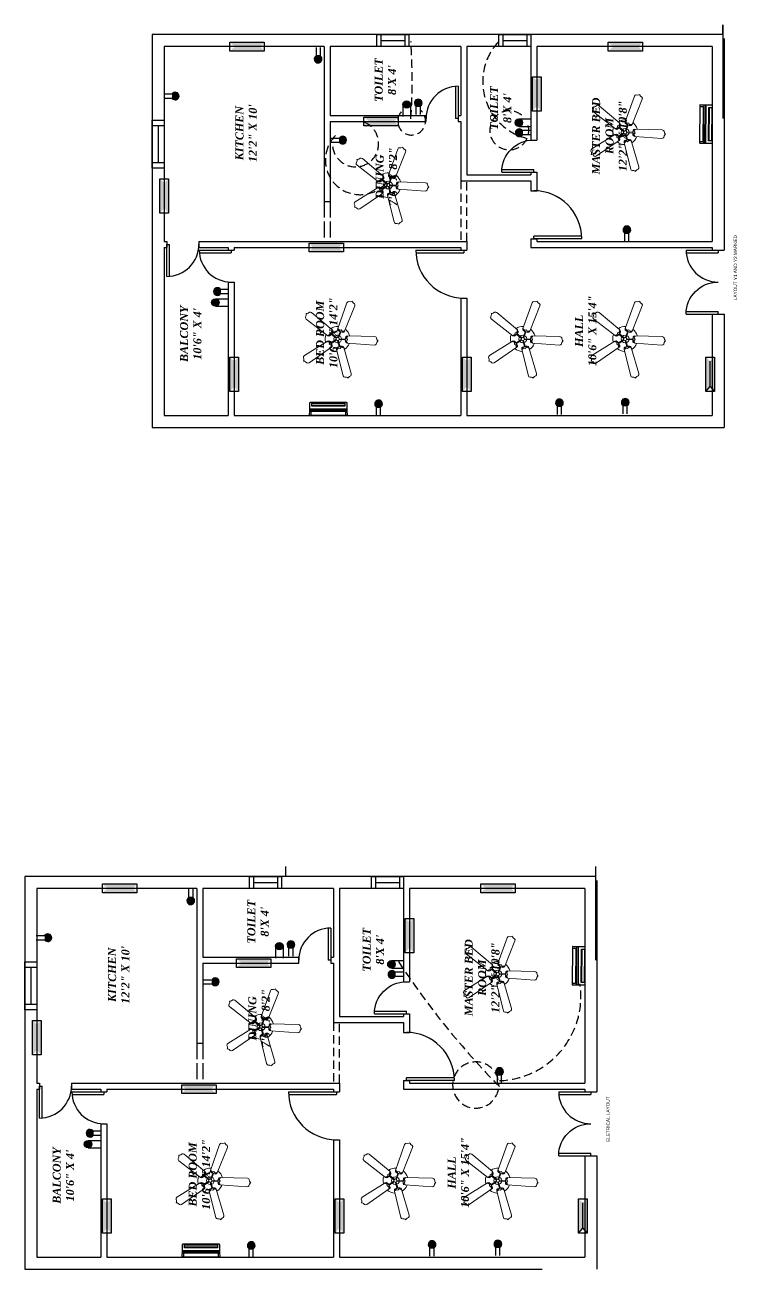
# Model space of a CAD drawing. Header units: millimetres. Extents: x 1844 to 6682, y 1234 to 4565.
# Drawn here: x 4142 to 4677, y 1263 to 2196 of the extents above; entities that cross this region are included whole.
import ezdxf

# ---------------------------------------------------------------- set-up
doc = ezdxf.new("R2010")
doc.units = ezdxf.units.MM
doc.linetypes.add('CURTAIN WALL', pattern=[15, 12, -3])
doc.linetypes.add('ELE_WIRE', pattern=[9.525, 6.35, -3.175])
doc.layers.add('2 DIMENSION', color=7, linetype='Continuous', true_color=0xb50810)
for name, color, linetype in [('5 TEXT', 252, 'Continuous'), ('6 WALL', 252, 'Continuous'), ('CIV_DOOR', 2, 'Continuous'), ('CIV_WINDOW', 3, 'Continuous'), ('Layer2', 50, 'ELE_WIRE')]:
    doc.layers.add(name, color=color, linetype=linetype)
doc.layers.add('www.cadblocksfree.com', color=7, linetype='Continuous', lineweight=9)
doc.styles.add('MUDASSIR', font='ANTQUABI.TTF', dxfattribs={"height": 18})
doc.styles.get("Standard").update_dxf_attribs({"font": 'arial.ttf'})

# ---------------------------------------------------------------- blocks, each defined once
blk = doc.blocks.new('D1')
at = {"layer": 'CIV_DOOR'}
for p, q in [((-2, 0), (-2, -24)), ((0, 0), (0, -24)), ((0, -24), (-2, -24))]:
    blk.add_line(p, q, dxfattribs=at)
blk.add_arc((0, -24), 24, 90, 180, dxfattribs=at)
blk = doc.blocks.new('D2')
at = {"layer": 'CIV_DOOR'}
for p, q in [((-2, 0), (-2, -36)), ((0, 0), (0, -36)), ((0, -36), (-2, -36))]:
    blk.add_line(p, q, dxfattribs=at)
blk.add_arc((0, -36), 36, 90, 180, dxfattribs=at)
blk = doc.blocks.new('W2')
at = {"layer": 'CIV_WINDOW'}
for p, q in [((-4.5, 18), (4.5, 18)), ((-4.5, -18), (-4.5, 18)), ((-4.5, 14), (4.5, 14)), ((0, 14), (0, -14)), ((4.5, 18), (4.5, -18)), ((4.5, -14), (-4.5, -14)), ((4.5, -18), (-4.5, -18))]:
    blk.add_line(p, q, dxfattribs=at)
blk = doc.blocks.new('V1')
at = {"layer": 'CIV_WINDOW'}
for p, q in [((-4.5, 12), (4.5, 12)), ((-4.5, -12), (-4.5, 12)), ((4.5, 12), (4.5, -12)), ((4.5, 9), (-4.5, 9)), ((0, 9), (0, -9)), ((4.5, -9), (-4.5, -9)), ((4.5, -12), (-4.5, -12))]:
    blk.add_line(p, q, dxfattribs=at)
blk = doc.blocks.new('A$C62305F1E')
at = {"layer": 'www.cadblocksfree.com', "linetype": 'ByBlock'}
for p, q in [((424, 1539), (392, 1529)), ((447, 1535), (424, 1539)), ((318, 1471), (310, 1452)), ((310, 1452), (319, 1424)), ((339, 1494), (318, 1471)), ((319, 1424), (636, 960)), ((350, 1518), (339, 1494)), ((351, 1535), (350, 1518)), ((370, 1529), (351, 1535)), ((392, 1529), (370, 1529)), ((464, 1520), (447, 1535)), ((760, 1046), (464, 1520)), ((1217, 1480), (874, 1036)), ((993, 944), (1353, 1372)), ((1240, 1498), (1217, 1480)), ((1261, 1496), (1240, 1498)), ((1290, 1483), (1261, 1496)), ((1315, 1480), (1290, 1483)), ((1332, 1484), (1315, 1480)), ((1332, 1465), (1332, 1484)), ((1339, 1444), (1332, 1465)), ((1359, 1416), (1339, 1444)), ((1353, 1372), (1362, 1393)), ((1362, 1393), (1359, 1416)), ((746, 1025), (738, 1008)), ((749, 1040), (746, 1025)), ((754, 1038), (749, 1040)), ((760, 1022), (754, 1038)), ((768, 1016), (760, 1046)), ((874, 1036), (865, 1013)), ((882, 1031), (874, 1017)), ((887, 1030), (882, 1031)), ((888, 1016), (887, 1030)), ((591, 855), (49, 720)), ((622, 854), (591, 855)), ((597, 847), (594, 843)), ((594, 843), (606, 836)), ((614, 848), (597, 847)), ((606, 836), (620, 823)), ((620, 806), (610, 783)), ((610, 783), (628, 768)), ((629, 835), (614, 848)), ((620, 823), (620, 806)), ((637, 838), (622, 854)), ((647, 801), (629, 835)), ((636, 960), (655, 945)), ((652, 802), (637, 838)), ((645, 971), (643, 967)), ((643, 967), (654, 954)), ((659, 968), (645, 971)), ((650, 802), (647, 801)), ((651, 785), (654, 786)), ((652, 744), (651, 785)), ((769, 835), (652, 802)), ((654, 954), (672, 954)), ((655, 945), (674, 945)), ((656, 787), (775, 818)), ((661, 742), (656, 787)), ((678, 971), (659, 968)), ((672, 954), (712, 968)), ((674, 945), (715, 963)), ((689, 984), (678, 971)), ((697, 1006), (689, 984)), ((722, 1003), (697, 1006)), ((712, 968), (713, 964)), ((715, 963), (781, 859)), ((738, 1008), (722, 1003)), ((726, 976), (753, 1004)), ((727, 974), (726, 976)), ((728, 972), (758, 997)), ((796, 870), (728, 972)), ((753, 1004), (760, 1022)), ((758, 997), (768, 1016)), ((775, 818), (769, 835)), ((781, 859), (796, 870)), ((795, 799), (789, 677)), ((813, 799), (795, 799)), ((806, 676), (813, 799)), ((900, 961), (823, 866)), ((823, 866), (837, 856)), ((837, 856), (913, 951)), ((842, 829), (837, 812)), ((837, 812), (951, 769)), ((957, 785), (842, 829)), ((865, 1013), (871, 995)), ((871, 995), (900, 961)), ((874, 1017), (879, 999)), ((879, 999), (904, 966)), ((897, 999), (888, 1016)), ((913, 993), (897, 999)), ((904, 966), (902, 963)), ((936, 992), (913, 993)), ((913, 951), (946, 931)), ((915, 953), (917, 955)), ((917, 955), (951, 938)), ((941, 967), (936, 992)), ((951, 953), (941, 967)), ((951, 769), (942, 732)), ((946, 931), (968, 927)), ((970, 951), (951, 953)), ((951, 938), (971, 937)), ((979, 823), (957, 785)), ((962, 782), (959, 784)), ((986, 816), (962, 782)), ((968, 927), (993, 944)), ((984, 953), (970, 951)), ((971, 937), (984, 947)), ((995, 834), (979, 823)), ((984, 947), (984, 953)), ((1001, 827), (986, 816)), ((991, 799), (1005, 813)), ((991, 783), (991, 799)), ((997, 760), (991, 783)), ((1019, 833), (995, 834)), ((1018, 824), (1001, 827)), ((1005, 813), (1018, 819)), ((1018, 819), (1018, 824)), ((1548, 644), (1019, 833)), ((11, 633), (0, 618)), ((0, 618), (16, 611)), ((18, 654), (11, 633)), ((16, 611), (35, 593)), ((29, 708), (18, 688)), ((18, 688), (18, 654)), ((49, 720), (29, 708)), ((35, 593), (50, 566)), ((50, 566), (66, 553)), ((66, 553), (95, 553)), ((95, 553), (634, 710)), ((634, 735), (627, 723)), ((627, 723), (630, 719)), ((628, 768), (637, 754)), ((630, 719), (645, 726)), ((637, 754), (634, 735)), ((634, 710), (654, 724)), ((645, 726), (652, 744)), ((654, 724), (661, 742)), ((721, 636), (681, 79)), ((731, 664), (721, 636)), ((734, 655), (729, 639)), ((729, 639), (733, 634)), ((751, 674), (731, 664)), ((733, 634), (743, 644)), ((751, 665), (734, 655)), ((743, 644), (760, 653)), ((789, 677), (751, 674)), ((789, 672), (751, 665)), ((760, 653), (776, 648)), ((776, 648), (795, 631)), ((789, 675), (789, 672)), ((795, 631), (814, 644)), ((805, 671), (806, 674)), ((845, 659), (805, 671)), ((850, 667), (806, 676)), ((814, 644), (830, 648)), ((830, 648), (848, 640)), ((860, 647), (845, 659)), ((848, 640), (858, 629)), ((865, 655), (850, 667)), ((855, 70), (871, 632)), ((858, 629), (862, 631)), ((862, 631), (860, 647)), ((871, 632), (865, 655)), ((942, 732), (945, 710)), ((945, 710), (969, 691)), ((956, 767), (950, 729)), ((950, 729), (955, 710)), ((953, 768), (956, 767)), ((955, 710), (969, 700)), ((965, 734), (974, 748)), ((968, 715), (965, 734)), ((974, 702), (968, 715)), ((969, 700), (974, 702)), ((969, 691), (1487, 481)), ((974, 748), (997, 760)), ((1531, 489), (1551, 516)), ((1572, 627), (1548, 644)), ((1551, 516), (1569, 529)), ((1569, 529), (1587, 535)), ((1576, 607), (1572, 627)), ((1573, 576), (1576, 607)), ((1578, 550), (1573, 576)), ((1587, 535), (1578, 550)), ((1487, 481), (1510, 479)), ((1510, 479), (1531, 489)), ((681, 79), (686, 56)), ((686, 56), (702, 39)), ((702, 39), (734, 28)), ((734, 28), (752, 15)), ((752, 15), (764, 0)), ((764, 0), (775, 13)), ((775, 13), (798, 25)), ((798, 25), (828, 32)), ((828, 32), (846, 43)), ((846, 43), (855, 70))]:
    blk.add_line(p, q, dxfattribs=at)
for radius in [80, 32]:
    blk.add_circle((807, 834), radius, dxfattribs=at)
for start, end in [(69.8249, 103.765), (141.8249, 175.765), (357.8249, 31.765), (213.8249, 247.765), (285.8249, 319.765)]:
    blk.add_arc((807, 834), 256, start, end, dxfattribs=at)

msp = doc.modelspace()

# ---------------------------------------------------------------- hatches: boundary and pattern name
at = {"true_color": 0xf8d731}
h = msp.add_hatch(color=40, dxfattribs=at)
h.dxf.hatch_style = 1
h.paths.add_polyline_path([(4321.76, 2182.7), (4296.04, 2182.7), (4299.79, 2179.45), (4318.86, 2179.45)])
h.paths.add_polyline_path([(4318.86, 2179.45), (4299.79, 2179.45), (4296.04, 2176.19), (4321.76, 2176.19)])
h = msp.add_hatch(color=40, dxfattribs=at)
h.dxf.hatch_style = 1
h.paths.add_polyline_path([(4605.55, 2182.7), (4579.83, 2182.7), (4583.58, 2179.45), (4602.66, 2179.45)])
h.paths.add_polyline_path([(4602.66, 2179.45), (4583.58, 2179.45), (4579.83, 2176.19), (4605.55, 2176.19)])
at = {"true_color": 0x991b1e}
h = msp.add_hatch(color=244, dxfattribs=at)
h.dxf.hatch_style = 1
h.paths.add_polyline_path([(4363.78, 2172.55), (4360.65, 2172.55, 3.400003)])
at = {"true_color": 0xf8d731}
h = msp.add_hatch(color=40, dxfattribs=at)
h.dxf.hatch_style = 1
h.paths.add_polyline_path([(4523.01, 2156.88), (4523.01, 2131.16), (4526.26, 2134.91), (4526.26, 2153.98)])
h.paths.add_polyline_path([(4526.26, 2153.98), (4526.26, 2134.91), (4529.52, 2131.16), (4529.52, 2156.88)])
at = {"true_color": 0x991b1e}
h = msp.add_hatch(color=244, dxfattribs=at)
h.dxf.hatch_style = 1
h.paths.add_polyline_path([(4252.6, 2143.98), (4252.6, 2140.86, 3.400003)])
at = {"true_color": 0xf8d731}
h = msp.add_hatch(color=40, dxfattribs=at)
h.dxf.hatch_style = 1
h.paths.add_polyline_path([(4425.88, 2136.13, 1), (4431.44, 2136.13, 1)])
at = {"true_color": 0x991b1e}
h = msp.add_hatch(color=244, dxfattribs=at)
h.dxf.hatch_style = 1
h.paths.add_polyline_path([(4438.94, 2134.76, 3.400003), (4435.82, 2134.76)])
at = {"true_color": 0xf8d731}
h = msp.add_hatch(color=40, dxfattribs=at)
h.dxf.hatch_style = 1
h.paths.add_polyline_path([(4422.3, 2126.7), (4396.58, 2126.7), (4400.33, 2123.45), (4419.41, 2123.45)])
h.paths.add_polyline_path([(4419.41, 2123.45), (4400.33, 2123.45), (4396.58, 2120.19), (4422.3, 2120.19)])
h = msp.add_hatch(color=40, dxfattribs=at)
h.dxf.hatch_style = 1
h.paths.add_polyline_path([(4515.54, 2122.44, 1), (4509.97, 2122.44, 1)])
at = {"true_color": 0x991b1e}
h = msp.add_hatch(color=244, dxfattribs=at)
h.dxf.hatch_style = 1
h.paths.add_polyline_path([(4515.57, 2113.35), (4515.57, 2116.47, 3.400003)])
h = msp.add_hatch(color=244, dxfattribs=at)
h.dxf.hatch_style = 1
h.paths.add_polyline_path([(4378.22, 2110.96), (4378.22, 2107.84, 3.400003)])
at = {"true_color": 0xf8d731}
h = msp.add_hatch(color=40, dxfattribs=at)
h.dxf.hatch_style = 1
h.paths.add_polyline_path([(4243.51, 2080.24), (4243.51, 2054.52), (4246.76, 2058.26), (4246.76, 2077.34)])
h.paths.add_polyline_path([(4246.76, 2077.34), (4246.76, 2058.26), (4250.02, 2054.52), (4250.02, 2080.24)])
at = {"true_color": 0x991b1e}
h = msp.add_hatch(color=244, dxfattribs=at)
h.dxf.hatch_style = 1
h.paths.add_polyline_path([(4595.44, 2039.61, 3.400003), (4592.32, 2039.61)])
at = {"true_color": 0xf8d731}
h = msp.add_hatch(color=40, dxfattribs=at)
h.dxf.hatch_style = 1
h.paths.add_polyline_path([(4355.53, 2025.62), (4381.25, 2025.62), (4377.51, 2028.88), (4358.43, 2028.88)])
h.paths.add_polyline_path([(4358.43, 2028.88), (4377.51, 2028.88), (4381.25, 2032.14), (4355.53, 2032.14)])
at = {"true_color": 0x991b1e}
h = msp.add_hatch(color=244, dxfattribs=at)
h.dxf.hatch_style = 1
h.paths.add_polyline_path([(4289.05, 1997.36, 3.400003), (4289.05, 1994.24)])
at = {"true_color": 0xf8d731}
h = msp.add_hatch(color=40, dxfattribs=at)
h.dxf.hatch_style = 1
h.paths.add_polyline_path([(4287.91, 1987.65, 1), (4282.34, 1987.65, 1)])
h = msp.add_hatch(color=40, dxfattribs=at)
h.dxf.hatch_style = 1
h.paths.add_polyline_path([(4296.01, 1946.59), (4296.01, 1920.87), (4299.26, 1924.61), (4299.26, 1943.69)])
h.paths.add_polyline_path([(4299.26, 1943.69), (4299.26, 1924.61), (4302.52, 1920.87), (4302.52, 1946.59)])
h = msp.add_hatch(color=40, dxfattribs=at)
h.dxf.hatch_style = 1
h.paths.add_polyline_path([(4470.51, 1946.59), (4470.51, 1920.87), (4473.76, 1924.61), (4473.76, 1943.69)])
h.paths.add_polyline_path([(4473.76, 1943.69), (4473.76, 1924.61), (4477.02, 1920.87), (4477.02, 1946.59)])
h = msp.add_hatch(color=40, dxfattribs=at)
h.dxf.hatch_style = 1
h.paths.add_polyline_path([(4653.08, 1946.59), (4653.08, 1920.87), (4656.34, 1924.61), (4656.34, 1943.69)])
h.paths.add_polyline_path([(4656.34, 1943.69), (4656.34, 1924.61), (4659.6, 1920.87), (4659.6, 1946.59)])
at = {"true_color": 0x991b1e}
h = msp.add_hatch(color=244, dxfattribs=at)
h.dxf.hatch_style = 1
h.paths.add_polyline_path([(4409.15, 1909.19, 3.400003), (4406.03, 1909.19)])
h = msp.add_hatch(color=244, dxfattribs=at)
h.dxf.hatch_style = 1
h.paths.add_polyline_path([(4544.83, 1909.9, 3.400003), (4541.71, 1909.9)])
h = msp.add_hatch(color=244, dxfattribs=at)
h.dxf.hatch_style = 1
h.paths.add_polyline_path([(4594.21, 1910.32, 3.400003), (4591.09, 1910.32)])
at = {"true_color": 0xf8d731}
h = msp.add_hatch(color=40, dxfattribs=at)
h.dxf.hatch_style = 1
h.paths.add_polyline_path([(4226.21, 1551.63), (4200.49, 1551.63), (4204.23, 1548.37), (4223.31, 1548.37)])
h.paths.add_polyline_path([(4223.31, 1548.37), (4204.23, 1548.37), (4200.49, 1545.12), (4226.21, 1545.12)])
h = msp.add_hatch(color=40, dxfattribs=at)
h.dxf.hatch_style = 1
h.paths.add_polyline_path([(4510, 1551.63), (4484.28, 1551.63), (4488.02, 1548.37), (4507.1, 1548.37)])
h.paths.add_polyline_path([(4507.1, 1548.37), (4488.02, 1548.37), (4484.28, 1545.12), (4510, 1545.12)])
at = {"true_color": 0x991b1e}
h = msp.add_hatch(color=244, dxfattribs=at)
h.dxf.hatch_style = 1
h.paths.add_polyline_path([(4268.22, 1541.48), (4265.1, 1541.48, 3.400003)])
at = {"true_color": 0xf8d731}
h = msp.add_hatch(color=40, dxfattribs=at)
h.dxf.hatch_style = 1
h.paths.add_polyline_path([(4427.45, 1525.81), (4427.45, 1500.09), (4430.71, 1503.83), (4430.71, 1522.91)])
h.paths.add_polyline_path([(4430.71, 1522.91), (4430.71, 1503.83), (4433.97, 1500.09), (4433.97, 1525.81)])
at = {"true_color": 0x991b1e}
h = msp.add_hatch(color=244, dxfattribs=at)
h.dxf.hatch_style = 1
h.paths.add_polyline_path([(4157.04, 1512.91), (4157.04, 1509.79, 3.400003)])
at = {"true_color": 0xf8d731}
h = msp.add_hatch(color=40, dxfattribs=at)
h.dxf.hatch_style = 1
h.paths.add_polyline_path([(4330.32, 1505.06, 1), (4335.89, 1505.06, 1)])
at = {"true_color": 0x991b1e}
h = msp.add_hatch(color=244, dxfattribs=at)
h.dxf.hatch_style = 1
h.paths.add_polyline_path([(4340.27, 1503.68), (4343.39, 1503.68, 3.400003)])
at = {"true_color": 0xf8d731}
h = msp.add_hatch(color=40, dxfattribs=at)
h.dxf.hatch_style = 1
h.paths.add_polyline_path([(4326.75, 1495.63), (4301.03, 1495.63), (4304.77, 1492.37), (4323.85, 1492.37)])
h.paths.add_polyline_path([(4323.85, 1492.37), (4304.77, 1492.37), (4301.03, 1489.12), (4326.75, 1489.12)])
h = msp.add_hatch(color=40, dxfattribs=at)
h.dxf.hatch_style = 1
h.paths.add_polyline_path([(4419.99, 1491.37, 1), (4414.42, 1491.37, 1)])
at = {"true_color": 0x991b1e}
h = msp.add_hatch(color=244, dxfattribs=at)
h.dxf.hatch_style = 1
h.paths.add_polyline_path([(4420.02, 1482.28), (4420.02, 1485.4, 3.400003)])
h = msp.add_hatch(color=244, dxfattribs=at)
h.dxf.hatch_style = 1
h.paths.add_polyline_path([(4282.67, 1479.89), (4282.67, 1476.77, 3.400003)])
at = {"true_color": 0xf8d731}
h = msp.add_hatch(color=40, dxfattribs=at)
h.dxf.hatch_style = 1
h.paths.add_polyline_path([(4147.95, 1449.17), (4147.95, 1423.45), (4151.21, 1427.19), (4151.21, 1446.27)])
h.paths.add_polyline_path([(4151.21, 1446.27), (4151.21, 1427.19), (4154.47, 1423.45), (4154.47, 1449.17)])
at = {"true_color": 0x991b1e}
h = msp.add_hatch(color=244, dxfattribs=at)
h.dxf.hatch_style = 1
h.paths.add_polyline_path([(4496.77, 1408.54), (4499.89, 1408.54, 3.400003)])
at = {"true_color": 0xf8d731}
h = msp.add_hatch(color=40, dxfattribs=at)
h.dxf.hatch_style = 1
h.paths.add_polyline_path([(4259.98, 1394.55), (4285.7, 1394.55), (4281.95, 1397.81), (4262.87, 1397.81)])
h.paths.add_polyline_path([(4262.87, 1397.81), (4281.95, 1397.81), (4285.7, 1401.06), (4259.98, 1401.06)])
at = {"true_color": 0x991b1e}
h = msp.add_hatch(color=244, dxfattribs=at)
h.dxf.hatch_style = 1
h.paths.add_polyline_path([(4193.5, 1363.17), (4193.5, 1366.29, 3.400003)])
at = {"true_color": 0xf8d731}
h = msp.add_hatch(color=40, dxfattribs=at)
h.dxf.hatch_style = 1
h.paths.add_polyline_path([(4192.36, 1356.58, 1), (4186.79, 1356.58, 1)])
h = msp.add_hatch(color=40, dxfattribs=at)
h.dxf.hatch_style = 1
h.paths.add_polyline_path([(4200.45, 1315.52), (4200.45, 1289.8), (4203.71, 1293.54), (4203.71, 1312.62)])
h.paths.add_polyline_path([(4203.71, 1312.62), (4203.71, 1293.54), (4206.97, 1289.8), (4206.97, 1315.52)])
h = msp.add_hatch(color=40, dxfattribs=at)
h.dxf.hatch_style = 1
h.paths.add_polyline_path([(4374.95, 1315.52), (4374.95, 1289.8), (4378.21, 1293.54), (4378.21, 1312.62)])
h.paths.add_polyline_path([(4378.21, 1312.62), (4378.21, 1293.54), (4381.47, 1289.8), (4381.47, 1315.52)])
h = msp.add_hatch(color=40, dxfattribs=at)
h.dxf.hatch_style = 1
h.paths.add_polyline_path([(4557.53, 1315.52), (4557.53, 1289.8), (4560.79, 1293.54), (4560.79, 1312.62)])
h.paths.add_polyline_path([(4560.79, 1312.62), (4560.79, 1293.54), (4564.05, 1289.8), (4564.05, 1315.52)])
at = {"true_color": 0x991b1e}
h = msp.add_hatch(color=244, dxfattribs=at)
h.dxf.hatch_style = 1
h.paths.add_polyline_path([(4310.48, 1278.12), (4313.6, 1278.12, 3.400003)])
h = msp.add_hatch(color=244, dxfattribs=at)
h.dxf.hatch_style = 1
h.paths.add_polyline_path([(4446.16, 1278.83), (4449.28, 1278.83, 3.400003)])
h = msp.add_hatch(color=244, dxfattribs=at)
h.dxf.hatch_style = 1
h.paths.add_polyline_path([(4495.53, 1279.24), (4498.65, 1279.24, 3.400003)])

# ---------------------------------------------------------------- linework, layer by layer
for p, q in [((4665.94, 2188.45), (4665.94, 2195.77)), ((4665.94, 2195.77), (4665.94, 2125.5)), ((4360.65, 2178.8), (4360.65, 2172.55)), ((4363.78, 2178.8), (4363.78, 2172.55)), ((4360.65, 2172.55), (4360.65, 2172.55)), ((4363.78, 2172.55), (4360.65, 2172.55)), ((4363.78, 2172.55), (4363.78, 2172.55)), ((4246.35, 2143.98), (4252.6, 2143.98)), ((4246.35, 2140.86), (4252.6, 2140.86)), ((4249.43, 2143.98), (4249.43, 2143.98)), ((4249.43, 2140.86), (4249.43, 2140.86)), ((4425.88, 2136.13), (4425.88, 2127.03)), ((4431.44, 2136.13), (4431.44, 2127.03)), ((4435.82, 2128.51), (4435.82, 2134.76)), ((4435.82, 2134.76), (4435.82, 2134.76)), ((4435.82, 2134.76), (4438.94, 2134.76)), ((4438.94, 2128.51), (4438.94, 2134.76)), ((4438.94, 2134.76), (4438.94, 2134.76)), ((4512.75, 2125.23), (4521.86, 2125.23)), ((4512.75, 2119.66), (4521.86, 2119.66)), ((4371.98, 2110.96), (4378.22, 2110.96)), ((4378.22, 2110.96), (4378.22, 2110.96)), ((4378.22, 2110.96), (4378.22, 2107.84)), ((4521.82, 2116.47), (4515.57, 2116.47)), ((4515.57, 2116.47), (4515.57, 2116.47)), ((4515.57, 2113.35), (4515.57, 2116.47)), ((4521.82, 2113.35), (4515.57, 2113.35)), ((4515.57, 2113.35), (4515.57, 2113.35)), ((4371.98, 2107.84), (4378.22, 2107.84)), ((4378.22, 2107.84), (4378.22, 2107.84)), ((4592.32, 2033.36), (4592.32, 2039.61)), ((4592.32, 2039.61), (4592.32, 2039.61)), ((4592.32, 2039.61), (4595.44, 2039.61)), ((4595.44, 2033.36), (4595.44, 2039.61)), ((4595.44, 2039.61), (4595.44, 2039.61)), ((4295.3, 1997.36), (4289.05, 1997.36)), ((4289.05, 1997.36), (4289.05, 1997.36)), ((4289.05, 1994.24), (4289.05, 1997.36)), ((4285.13, 1990.43), (4294.23, 1990.43)), ((4295.3, 1994.24), (4289.05, 1994.24)), ((4289.05, 1994.24), (4289.05, 1994.24)), ((4285.13, 1984.86), (4294.23, 1984.86)), ((4656.34, 1924.61), (4656.34, 1943.69)), ((4653.08, 1920.87), (4656.34, 1924.61)), ((4656.34, 1924.61), (4659.6, 1920.87)), ((4406.03, 1902.95), (4406.03, 1909.19)), ((4406.03, 1909.19), (4406.03, 1909.19)), ((4406.03, 1909.19), (4409.15, 1909.19)), ((4409.15, 1902.95), (4409.15, 1909.19)), ((4409.15, 1909.19), (4409.15, 1909.19)), ((4541.71, 1903.66), (4541.71, 1909.9)), ((4541.71, 1909.9), (4541.71, 1909.9)), ((4541.71, 1909.9), (4544.83, 1909.9)), ((4544.83, 1903.66), (4544.83, 1909.9)), ((4544.83, 1909.9), (4544.83, 1909.9)), ((4591.09, 1904.07), (4591.09, 1910.32)), ((4591.09, 1910.32), (4591.09, 1910.32)), ((4591.09, 1910.32), (4594.21, 1910.32)), ((4594.21, 1904.07), (4594.21, 1910.32)), ((4594.21, 1910.32), (4594.21, 1910.32)), ((4338.12, 1557.37), (4338.12, 1564.7)), ((4570.39, 1564.7), (4570.39, 1494.43)), ((4265.1, 1547.73), (4265.1, 1541.48)), ((4265.1, 1541.48), (4265.1, 1541.48)), ((4268.22, 1541.48), (4265.1, 1541.48)), ((4268.22, 1547.73), (4268.22, 1541.48)), ((4268.22, 1541.48), (4268.22, 1541.48)), ((4150.8, 1512.91), (4157.04, 1512.91)), ((4153.88, 1512.91), (4153.88, 1512.91)), ((4150.8, 1509.79), (4157.04, 1509.79)), ((4153.88, 1509.79), (4153.88, 1509.79)), ((4330.32, 1505.06), (4330.32, 1495.95)), ((4335.89, 1505.06), (4335.89, 1495.95)), ((4340.27, 1497.44), (4340.27, 1503.68)), ((4340.27, 1503.68), (4340.27, 1503.68)), ((4340.27, 1503.68), (4343.39, 1503.68)), ((4343.39, 1497.44), (4343.39, 1503.68)), ((4343.39, 1503.68), (4343.39, 1503.68)), ((4417.2, 1494.15), (4426.31, 1494.15)), ((4417.2, 1488.59), (4426.31, 1488.59)), ((4426.26, 1485.4), (4420.02, 1485.4)), ((4420.02, 1485.4), (4420.02, 1485.4)), ((4420.02, 1482.28), (4420.02, 1485.4)), ((4276.43, 1479.89), (4282.67, 1479.89)), ((4276.43, 1476.77), (4282.67, 1476.77)), ((4282.67, 1479.89), (4282.67, 1479.89)), ((4282.67, 1479.89), (4282.67, 1476.77)), ((4282.67, 1476.77), (4282.67, 1476.77)), ((4426.26, 1482.28), (4420.02, 1482.28)), ((4420.02, 1482.28), (4420.02, 1482.28)), ((4496.77, 1402.29), (4496.77, 1408.54)), ((4496.77, 1408.54), (4496.77, 1408.54)), ((4496.77, 1408.54), (4499.89, 1408.54)), ((4499.89, 1402.29), (4499.89, 1408.54)), ((4499.89, 1408.54), (4499.89, 1408.54)), ((4199.75, 1366.29), (4193.5, 1366.29)), ((4193.5, 1366.29), (4193.5, 1366.29)), ((4193.5, 1363.17), (4193.5, 1366.29)), ((4199.75, 1363.17), (4193.5, 1363.17)), ((4193.5, 1363.17), (4193.5, 1363.17)), ((4189.58, 1359.36), (4198.68, 1359.36)), ((4189.58, 1353.79), (4198.68, 1353.79)), ((4560.79, 1293.54), (4560.79, 1312.62)), ((4557.53, 1289.8), (4560.79, 1293.54)), ((4560.79, 1293.54), (4564.05, 1289.8)), ((4310.48, 1271.87), (4310.48, 1278.12)), ((4310.48, 1278.12), (4310.48, 1278.12)), ((4310.48, 1278.12), (4313.6, 1278.12)), ((4313.6, 1271.87), (4313.6, 1278.12)), ((4313.6, 1278.12), (4313.6, 1278.12)), ((4446.16, 1272.59), (4446.16, 1278.83)), ((4446.16, 1278.83), (4446.16, 1278.83)), ((4446.16, 1278.83), (4449.28, 1278.83)), ((4449.28, 1272.59), (4449.28, 1278.83)), ((4449.28, 1278.83), (4449.28, 1278.83)), ((4495.53, 1273), (4495.53, 1279.24)), ((4495.53, 1279.24), (4495.53, 1279.24)), ((4495.53, 1279.24), (4498.65, 1279.24)), ((4498.65, 1273), (4498.65, 1279.24)), ((4498.65, 1279.24), (4498.65, 1279.24))]:
    msp.add_line(p, q)
for points in [[(4296.04, 2182.7), (4321.76, 2182.7), (4321.76, 2176.19), (4296.04, 2176.19)], [(4579.83, 2182.7), (4605.55, 2182.7), (4605.55, 2176.19), (4579.83, 2176.19)], [(4523.01, 2131.16), (4523.01, 2156.88), (4529.52, 2156.88), (4529.52, 2131.16)], [(4396.58, 2126.7), (4422.3, 2126.7), (4422.3, 2120.19), (4396.58, 2120.19)], [(4243.51, 2054.52), (4243.51, 2080.24), (4250.02, 2080.24), (4250.02, 2054.52)], [(4381.25, 2025.62), (4355.53, 2025.62), (4355.53, 2032.14), (4381.25, 2032.14)], [(4296.01, 1920.87), (4296.01, 1946.59), (4302.52, 1946.59), (4302.52, 1920.87)], [(4470.51, 1920.87), (4470.51, 1946.59), (4477.02, 1946.59), (4477.02, 1920.87)], [(4653.08, 1920.87), (4653.08, 1946.59), (4659.6, 1946.59), (4659.6, 1920.87)], [(4200.49, 1551.63), (4226.21, 1551.63), (4226.21, 1545.12), (4200.49, 1545.12)], [(4484.28, 1551.63), (4510, 1551.63), (4510, 1545.12), (4484.28, 1545.12)], [(4427.45, 1500.09), (4427.45, 1525.81), (4433.97, 1525.81), (4433.97, 1500.09)], [(4301.03, 1495.63), (4326.75, 1495.63), (4326.75, 1489.12), (4301.03, 1489.12)], [(4147.95, 1423.45), (4147.95, 1449.17), (4154.47, 1449.17), (4154.47, 1423.45)], [(4285.7, 1394.55), (4259.98, 1394.55), (4259.98, 1401.06), (4285.7, 1401.06)], [(4200.45, 1289.8), (4200.45, 1315.52), (4206.97, 1315.52), (4206.97, 1289.8)], [(4374.95, 1289.8), (4374.95, 1315.52), (4381.47, 1315.52), (4381.47, 1289.8)], [(4557.53, 1289.8), (4557.53, 1315.52), (4564.05, 1315.52), (4564.05, 1289.8)]]:
    msp.add_lwpolyline(points, close=True)
for centre in [(4428.66, 2136.13), (4512.75, 2122.44), (4285.13, 1987.65), (4333.11, 1505.06), (4417.2, 1491.37), (4189.58, 1356.58)]:
    msp.add_circle(centre, 2.78)
for centre, start, end in [((4362.21, 2170.13), 122.77905, 57.22095), ((4255.02, 2142.42), 212.77905, 147.22095), ((4437.38, 2137.18), 302.77905, 237.22095), ((4513.15, 2114.91), 32.77905, 327.22095), ((4380.65, 2109.4), 212.77905, 147.22095), ((4593.88, 2042.03), 302.77905, 237.22095), ((4286.63, 1995.8), 32.77905, 327.22095), ((4407.59, 1911.61), 302.77905, 237.22095), ((4543.27, 1912.33), 302.77905, 237.22095), ((4592.65, 1912.74), 302.77905, 237.22095), ((4266.66, 1539.06), 122.77905, 57.22095), ((4159.47, 1511.35), 212.77905, 147.22095), ((4341.83, 1506.11), 302.77905, 237.22095), ((4417.6, 1483.84), 32.77905, 327.22095), ((4285.1, 1478.33), 212.77905, 147.22095), ((4498.33, 1410.96), 302.77905, 237.22095), ((4191.08, 1364.73), 32.77905, 327.22095), ((4312.04, 1280.54), 302.77905, 237.22095), ((4447.72, 1281.26), 302.77905, 237.22095), ((4497.09, 1281.67), 302.77905, 237.22095)]:
    msp.add_arc(centre, 2.88, start, end)
at = {"layer": '2 DIMENSION'}
for points in [[(4648.73, 2135.75, 0.137024), (4648.62, 2135.4), (4648.61, 2135.26), (4648.41, 2107.47, 0.117354), (4648.52, 2106.97), (4648.58, 2106.97), (4648.65, 2107.01, -0.016774), (4652.9, 2107.11), (4657.47, 2107.08, 0.375381), (4658.01, 2107.57), (4658.21, 2135.01, 0.38671), (4657.68, 2135.51), (4653.11, 2135.55, -0.01697), (4648.87, 2135.71), (4648.79, 2135.75), (4648.73, 2135.75)], [(4648.42, 2108.3), (4650.66, 2108.28, 0.375718), (4651.19, 2109.03), (4651.37, 2133.66, 0.381755), (4650.85, 2134.42), (4648.61, 2134.42)], [(4355.5, 1903.19, 0.137024), (4355.85, 1903.09), (4355.99, 1903.08), (4383.78, 1903.08, 0.117354), (4384.28, 1903.19), (4384.28, 1903.25), (4384.24, 1903.32, -0.016774), (4384.11, 1907.57), (4384.11, 1912.13, 0.375381), (4383.61, 1912.68), (4356.17, 1912.68, 0.38671), (4355.67, 1912.14), (4355.67, 1907.57, -0.01697), (4355.54, 1903.33), (4355.5, 1903.25), (4355.5, 1903.19)], [(4382.95, 1903.08), (4382.95, 1905.32, 0.375718), (4382.2, 1905.85), (4357.58, 1905.85, 0.381755), (4356.82, 1905.32), (4356.83, 1903.08)], [(4553.17, 1504.68, 0.137024), (4553.07, 1504.33), (4553.06, 1504.19), (4552.86, 1476.4, 0.117354), (4552.96, 1475.9), (4553.03, 1475.9), (4553.1, 1475.94, -0.016774), (4557.35, 1476.04), (4561.91, 1476.01, 0.375381), (4562.46, 1476.5), (4562.66, 1503.94, 0.38671), (4562.12, 1504.44), (4557.56, 1504.48, -0.01697), (4553.32, 1504.64), (4553.24, 1504.68), (4553.17, 1504.68)], [(4552.87, 1477.23), (4555.11, 1477.21, 0.375718), (4555.64, 1477.96), (4555.82, 1502.58, 0.381755), (4555.3, 1503.35), (4553.06, 1503.35)], [(4259.95, 1272.12, 0.137024), (4260.3, 1272.01), (4260.44, 1272.01), (4288.23, 1272.01, 0.117354), (4288.73, 1272.12), (4288.72, 1272.18), (4288.69, 1272.25, -0.016774), (4288.55, 1276.5), (4288.55, 1281.06, 0.375381), (4288.06, 1281.6), (4260.62, 1281.6, 0.38671), (4260.12, 1281.07), (4260.12, 1276.5, -0.01697), (4259.99, 1272.26), (4259.95, 1272.18), (4259.95, 1272.12)], [(4287.4, 1272.01), (4287.4, 1274.25, 0.375718), (4286.65, 1274.77), (4262.02, 1274.77, 0.381755), (4261.26, 1274.25), (4261.27, 1272.01)]]:
    msp.add_lwpolyline(points, format="xyb", dxfattribs=at)
for points in [[(4651.69, 2135.09), (4651.49, 2107.59)], [(4651.63, 2107.6), (4651.83, 2135.09)], [(4653.01, 2135.06), (4652.81, 2107.61)], [(4652.94, 2107.61), (4653.14, 2135.06)], [(4655.46, 2108.87), (4655.64, 2133.75)], [(4655.73, 2108.87), (4655.91, 2133.75)], [(4383.63, 1906.29), (4356.14, 1906.29)], [(4356.14, 1906.16), (4383.64, 1906.16)], [(4383.61, 1907.61), (4356.16, 1907.61)], [(4356.16, 1907.47), (4383.61, 1907.47)], [(4382.33, 1910.39), (4357.45, 1910.39)], [(4382.33, 1910.12), (4357.45, 1910.12)], [(4556.14, 1504.02), (4555.94, 1476.52)], [(4556.07, 1476.53), (4556.27, 1504.02)], [(4557.45, 1503.99), (4557.26, 1476.54)], [(4557.39, 1476.54), (4557.59, 1503.98)], [(4559.91, 1477.8), (4560.09, 1502.68)], [(4560.18, 1477.8), (4560.36, 1502.68)], [(4286.77, 1279.32), (4261.9, 1279.32)], [(4286.77, 1279.05), (4261.9, 1279.05)], [(4260.58, 1275.09), (4288.08, 1275.09)], [(4288.08, 1275.22), (4260.59, 1275.22)], [(4288.06, 1276.53), (4260.61, 1276.53)], [(4260.61, 1276.4), (4288.06, 1276.4)]]:
    msp.add_lwpolyline(points, dxfattribs=at)
for points in [[(4655.16, 2109.05), (4655.34, 2133.58, -0.414214), (4655.51, 2133.75), (4657.42, 2133.74, -0.414214), (4657.59, 2133.56), (4657.41, 2109.03, -0.414214), (4657.24, 2108.86), (4655.33, 2108.88, -0.414214)], [(4382.15, 1909.82), (4357.62, 1909.82, -0.414214), (4357.45, 1909.99), (4357.45, 1911.89, -0.414214), (4357.62, 1912.06), (4382.15, 1912.06, -0.414214), (4382.33, 1911.89), (4382.33, 1909.99, -0.414214)], [(4559.61, 1477.98), (4559.79, 1502.51, -0.414214), (4559.96, 1502.68), (4561.86, 1502.67, -0.414214), (4562.04, 1502.49), (4561.86, 1477.96, -0.414214), (4561.68, 1477.79), (4559.78, 1477.8, -0.414214)], [(4286.6, 1278.74), (4262.07, 1278.74, -0.414214), (4261.9, 1278.92), (4261.9, 1280.82, -0.414214), (4262.07, 1280.99), (4286.6, 1280.99, -0.414214), (4286.77, 1280.82), (4286.77, 1278.92, -0.414214)]]:
    msp.add_lwpolyline(points, format="xyb", close=True, dxfattribs=at)
at = {"layer": '6 WALL'}
for p, q in [((4665.94, 2188.45), (4237.76, 2188.45)), ((4237.76, 2188.45), (4237.76, 1893.95)), ((4666.76, 2185.45), (4666.76, 2026.95)), ((4366.76, 2179.45), (4246.76, 2179.45)), ((4246.76, 2179.45), (4246.76, 2033.45)), ((4366.76, 2179.45), (4366.76, 2063.45)), ((4469.26, 2179.45), (4371.26, 2179.45)), ((4371.26, 2179.45), (4371.26, 2127.95)), ((4469.26, 2179.45), (4469.26, 2127.95)), ((4521.76, 2179.45), (4473.76, 2179.45)), ((4473.76, 2179.45), (4473.76, 2083.45)), ((4521.76, 2179.45), (4521.76, 2109.45)), ((4657.76, 2179.45), (4526.26, 2179.45)), ((4526.26, 2179.45), (4526.26, 2109.45)), ((4657.76, 2179.45), (4657.76, 2033.45)), ((4371.26, 2127.95), (4443.26, 2127.95)), ((4443.26, 2123.45), (4443.26, 2127.95)), ((4467.26, 2127.95), (4469.26, 2127.95)), ((4467.26, 2127.95), (4467.26, 2123.45)), ((4371.26, 2123.45), (4443.26, 2123.45)), ((4371.26, 2123.45), (4371.26, 2063.45)), ((4467.26, 2123.45), (4469.26, 2123.45)), ((4469.26, 2123.45), (4469.26, 2078.95)), ((4521.76, 2109.45), (4526.26, 2109.45)), ((4473.76, 2083.45), (4521.76, 2083.45)), ((4521.76, 2085.45), (4526.26, 2085.45)), ((4521.76, 2085.45), (4521.76, 2083.45)), ((4526.26, 2085.45), (4526.26, 2071.45)), ((4469.26, 2078.95), (4521.76, 2078.95)), ((4521.76, 2078.95), (4521.76, 2071.45)), ((4521.76, 2071.45), (4526.26, 2071.45)), ((4366.76, 2063.45), (4371.26, 2063.45)), ((4521.76, 2035.45), (4526.26, 2035.45)), ((4521.76, 2035.45), (4521.76, 2028.95)), ((4526.26, 2035.45), (4526.26, 2033.45)), ((4246.76, 2033.45), (4248.76, 2033.45)), ((4246.76, 2028.95), (4246.76, 1902.95)), ((4246.76, 2028.95), (4248.76, 2028.95)), ((4248.76, 2033.45), (4248.76, 2028.95)), ((4272.76, 2033.45), (4473.76, 2033.45)), ((4272.76, 2033.45), (4272.76, 2028.95)), ((4272.76, 2028.95), (4294.76, 2028.95)), ((4294.76, 2028.95), (4294.76, 2026.95)), ((4294.76, 2026.95), (4299.26, 2026.95)), ((4299.26, 2028.95), (4469.26, 2028.95)), ((4299.26, 2028.95), (4299.26, 2026.95)), ((4371.26, 2028.95), (4469.26, 2028.95)), ((4469.26, 2028.95), (4469.26, 2026.95)), ((4469.26, 2026.95), (4473.76, 2026.95)), ((4473.76, 2033.45), (4473.76, 2026.95)), ((4521.76, 2028.95), (4657.76, 2028.95)), ((4526.26, 2033.45), (4657.76, 2033.45)), ((4657.76, 2028.95), (4657.76, 2026.95)), ((4657.76, 2026.95), (4666.76, 2026.95)), ((4294.76, 2002.95), (4299.26, 2002.95)), ((4294.76, 2002.95), (4294.76, 1902.95)), ((4299.26, 2002.95), (4299.26, 1902.95)), ((4469.26, 1990.95), (4473.76, 1990.95)), ((4469.26, 1990.95), (4469.26, 1902.95)), ((4473.76, 1990.95), (4473.76, 1902.95)), ((4657.76, 1978.95), (4666.76, 1978.95)), ((4657.76, 1978.95), (4657.76, 1902.95)), ((4666.76, 1978.95), (4666.76, 1893.95)), ((4237.76, 1893.95), (4625.77, 1893.95)), ((4246.76, 1902.95), (4294.76, 1902.95)), ((4299.26, 1902.95), (4469.26, 1902.95)), ((4473.76, 1902.95), (4657.76, 1902.95)), ((4625.77, 1893.95), (4666.76, 1893.95)), ((4570.39, 1557.37), (4142.21, 1557.37)), ((4142.21, 1557.37), (4142.21, 1262.87)), ((4571.21, 1554.37), (4571.21, 1395.87)), ((4271.21, 1548.37), (4151.21, 1548.37)), ((4151.21, 1548.37), (4151.21, 1402.37)), ((4271.21, 1548.37), (4271.21, 1432.37)), ((4373.71, 1548.37), (4275.71, 1548.37)), ((4275.71, 1548.37), (4275.71, 1496.87)), ((4373.71, 1548.37), (4373.71, 1496.87)), ((4426.21, 1548.37), (4378.21, 1548.37)), ((4378.21, 1548.37), (4378.21, 1452.37)), ((4426.21, 1548.37), (4426.21, 1478.37)), ((4562.21, 1548.37), (4430.71, 1548.37)), ((4430.71, 1548.37), (4430.71, 1478.37)), ((4562.21, 1548.37), (4562.21, 1402.37)), ((4275.71, 1496.87), (4347.71, 1496.87)), ((4347.71, 1492.37), (4347.71, 1496.87)), ((4371.71, 1496.87), (4373.71, 1496.87)), ((4371.71, 1496.87), (4371.71, 1492.37)), ((4275.71, 1492.37), (4347.71, 1492.37)), ((4275.71, 1492.37), (4275.71, 1432.37)), ((4371.71, 1492.37), (4373.71, 1492.37)), ((4373.71, 1492.37), (4373.71, 1447.87)), ((4426.21, 1478.37), (4430.71, 1478.37)), ((4373.71, 1447.87), (4426.21, 1447.87)), ((4378.21, 1452.37), (4426.21, 1452.37)), ((4426.21, 1454.37), (4430.71, 1454.37)), ((4426.21, 1454.37), (4426.21, 1452.37)), ((4426.21, 1447.87), (4426.21, 1440.37)), ((4430.71, 1454.37), (4430.71, 1440.37)), ((4426.21, 1440.37), (4430.71, 1440.37)), ((4271.21, 1432.37), (4275.71, 1432.37)), ((4151.21, 1402.37), (4153.21, 1402.37)), ((4153.21, 1402.37), (4153.21, 1397.87)), ((4177.21, 1402.37), (4378.21, 1402.37)), ((4177.21, 1402.37), (4177.21, 1397.87)), ((4378.21, 1402.37), (4378.21, 1395.87)), ((4426.21, 1404.37), (4430.71, 1404.37)), ((4426.21, 1404.37), (4426.21, 1397.87)), ((4430.71, 1404.37), (4430.71, 1402.37)), ((4430.71, 1402.37), (4562.21, 1402.37)), ((4151.21, 1397.87), (4151.21, 1271.87)), ((4151.21, 1397.87), (4153.21, 1397.87)), ((4177.21, 1397.87), (4199.21, 1397.87)), ((4199.21, 1397.87), (4199.21, 1395.87)), ((4199.21, 1395.87), (4203.71, 1395.87)), ((4203.71, 1397.87), (4373.71, 1397.87)), ((4203.71, 1397.87), (4203.71, 1395.87)), ((4275.71, 1397.87), (4373.71, 1397.87)), ((4373.71, 1397.87), (4373.71, 1395.87)), ((4373.71, 1395.87), (4378.21, 1395.87)), ((4426.21, 1397.87), (4562.21, 1397.87)), ((4562.21, 1397.87), (4562.21, 1395.87)), ((4562.21, 1395.87), (4571.21, 1395.87)), ((4199.21, 1371.87), (4203.71, 1371.87)), ((4199.21, 1371.87), (4199.21, 1271.87)), ((4203.71, 1371.87), (4203.71, 1271.87)), ((4373.71, 1359.87), (4378.21, 1359.87)), ((4373.71, 1359.87), (4373.71, 1271.87)), ((4378.21, 1359.87), (4378.21, 1271.87)), ((4562.21, 1347.87), (4571.21, 1347.87)), ((4562.21, 1347.87), (4562.21, 1271.87)), ((4571.21, 1347.87), (4571.21, 1262.87)), ((4151.21, 1271.87), (4199.21, 1271.87)), ((4203.71, 1271.87), (4373.71, 1271.87)), ((4378.21, 1271.87), (4562.21, 1271.87)), ((4142.21, 1262.87), (4530.22, 1262.87)), ((4297.95, 1262.87), (4338.95, 1262.87))]:
    msp.add_line(p, q, dxfattribs=at)
at = {"layer": 'CIV_DOOR', "linetype": 'ELE_WIRE'}
for p, q in [((4469.26, 2078.95), (4469.26, 2033.45)), ((4473.76, 2033.45), (4473.76, 2078.95)), ((4373.71, 1447.87), (4373.71, 1402.37)), ((4378.21, 1402.37), (4378.21, 1447.87))]:
    msp.add_line(p, q, dxfattribs=at)
at = {"layer": 'CIV_DOOR', "linetype": 'CURTAIN WALL'}
for p, q in [((4366.76, 2063.45), (4366.76, 2033.45)), ((4371.26, 2063.45), (4371.26, 2033.45)), ((4271.21, 1432.37), (4271.21, 1402.37)), ((4275.71, 1432.37), (4275.71, 1402.37))]:
    msp.add_line(p, q, dxfattribs=at)
at = {"layer": 'Layer2'}
for centre, radius, start, end in [((3951.34, 2154.34), 481.43, 356.55012, 3.44988), ((4529.58, 2153.22), 43.88, 137.48282, 255.87739), ((4432.37, 2123.63), 10.46, 138.4811, 51.89969), ((4505.65, 2116.72), 14.61, 50.31355, 20.80433), ((4390.28, 2106.7), 17.36, 186.91716, 67.7729), ((4393.67, 2094.48), 26.03, 135.16477, 318.92279), ((4949.29, 1841.75), 631.57, 213.47488, 224.42412), ((4496.27, 1467.25), 63.1, 271.78346, 8.63125), ((4480.5, 1400.89), 17.35, 14.0009, 4.93899)]:
    msp.add_arc(centre, radius, start, end, dxfattribs=at)

# ---------------------------------------------------------------- block references
at = {"layer": 'CIV_DOOR'}
for p in [(4467.26, 2149.7), (4371.71, 1518.62)]:
    msp.add_blockref('D1', p, dxfattribs=at)
at = {"layer": 'CIV_DOOR', "xscale": -1, "rotation": 90}
for p in [(4500.01, 2085.45), (4638.26, 1978.95), (4404.46, 1454.37), (4542.71, 1347.87)]:
    msp.add_blockref('D1', p, dxfattribs=at)
at = {"layer": 'CIV_DOOR'}
for name, p, rotation in [('D2', (4560.01, 2035.45), 270), ('D1', (4248.76, 2007.2), 180), ('D1', (4273.01, 2026.95), 90), ('D2', (4435.51, 2026.95), 90), ('D1', (4638.26, 2026.95), 90), ('D2', (4464.46, 1404.37), 270), ('D1', (4153.21, 1376.12), 180), ('D1', (4177.46, 1395.87), 90), ('D2', (4339.96, 1395.87), 90), ('D1', (4542.71, 1395.87), 90)]:
    msp.add_blockref(name, p, dxfattribs=dict(at, rotation=rotation))
at = {"layer": 'CIV_WINDOW', "rotation": 90}
for p in [(4418.21, 2183.95), (4509.76, 2183.95), (4322.65, 1552.87), (4414.21, 1552.87)]:
    msp.add_blockref('V1', p, dxfattribs=at)
at = {"layer": 'CIV_WINDOW'}
for p in [(4242.26, 2106.45), (4146.71, 1475.37)]:
    msp.add_blockref('W2', p, dxfattribs=at)
at = {"layer": 'www.cadblocksfree.com', "xscale": 0.03642219850645779, "yscale": 0.03642219850645779, "zscale": 0.03642219850645779, "rotation": 90}
for p in [(4622.96, 2085.88), (4445.38, 2046.25), (4407.26, 1930.89), (4546.17, 1930.89), (4622.96, 1930.89), (4527.41, 1454.81), (4349.83, 1415.18), (4311.71, 1299.81), (4450.61, 1299.81), (4527.41, 1299.81)]:
    msp.add_blockref('A$C62305F1E', p, dxfattribs=at)

# ---------------------------------------------------------------- texts
at = {"char_height": 2.5, "attachment_point": 1, "rotation": 90}
for s, insert in [('LAYOUT Y1 AND Y2 MARKED', (4674.06, 1989.41)), ('ELETRICAL LAYOUT', (4578.51, 1358.34))]:
    msp.add_mtext_dynamic_manual_height_columns(s, width=187.077, gutter_width=12.5, heights=[0], dxfattribs=dict(at, insert=insert))
at = {"layer": '5 TEXT', "char_height": 6, "attachment_point": 1, "rotation": 90, "style": 'MUDASSIR'}
for s, insert in [("\\pxqc;{\\fTimes New Roman|b1|i1|c0|p18;TOILET\\P8'X 4'}", (4404.65, 2121.49)), ("\\pxqc;{\\fTimes New Roman|b1|i1|c0|p18;TOILET\\P8'X 4'}", (4491.19, 2100.47)), ('\\pxqc;{\\fTimes New Roman|b1|i1|c0|p18;MASTER BED ROOM\\P12\'2" X 10\'8"}', (4567.83, 2079.53)), ('\\pxqc;{\\fTimes New Roman|b1|i1|c0|p18;KITCHEN\\P12\'2" X 10\'}', (4300.23, 2081.66)), ('\\pxqc;{\\fTimes New Roman|b1|i1|c0|p18;DINING\\P7\'6" X 8\'2"}', (4405.42, 2049)), ('\\pxqc;{\\fTimes New Roman|b1|i1|c0|p18;BED ROOM\\P10\'6" X 14\'2"}', (4360.71, 1931.98)), ('\\pxqc;{\\fTimes New Roman|b1|i1|c0|p18;HALL\\P10\'6" X 15\'4"}', (4554.93, 1933.43)), ('\\pxqc;{\\fTimes New Roman|b1|i1|c0|p18;BALCONY\\P10\'6" X 4\'}', (4258.65, 1931.18)), ("\\pxqc;{\\fTimes New Roman|b1|i1|c0|p18;TOILET\\P8'X 4'}", (4309.1, 1490.42)), ("\\pxqc;{\\fTimes New Roman|b1|i1|c0|p18;TOILET\\P8'X 4'}", (4395.64, 1469.4)), ('\\pxqc;{\\fTimes New Roman|b1|i1|c0|p18;KITCHEN\\P12\'2" X 10\'}', (4204.68, 1450.59)), ('\\pxqc;{\\fTimes New Roman|b1|i1|c0|p18;MASTER BED ROOM\\P12\'2" X 10\'8"}', (4472.27, 1448.46)), ('\\pxqc;{\\fTimes New Roman|b1|i1|c0|p18;DINING\\P7\'6" X 8\'2"}', (4309.87, 1417.93)), ('\\pxqc;{\\fTimes New Roman|b1|i1|c0|p18;BALCONY\\P10\'6" X 4\'}', (4163.09, 1300.11)), ('\\pxqc;{\\fTimes New Roman|b1|i1|c0|p18;BED ROOM\\P10\'6" X 14\'2"}', (4265.16, 1300.9)), ('\\pxqc;{\\fTimes New Roman|b1|i1|c0|p18;HALL\\P10\'6" X 15\'4"}', (4459.38, 1302.36))]:
    msp.add_mtext_dynamic_manual_height_columns(s, width=65.8519, gutter_width=45, heights=[0], dxfattribs=dict(at, insert=insert))

doc.saveas('drawing.dxf')
